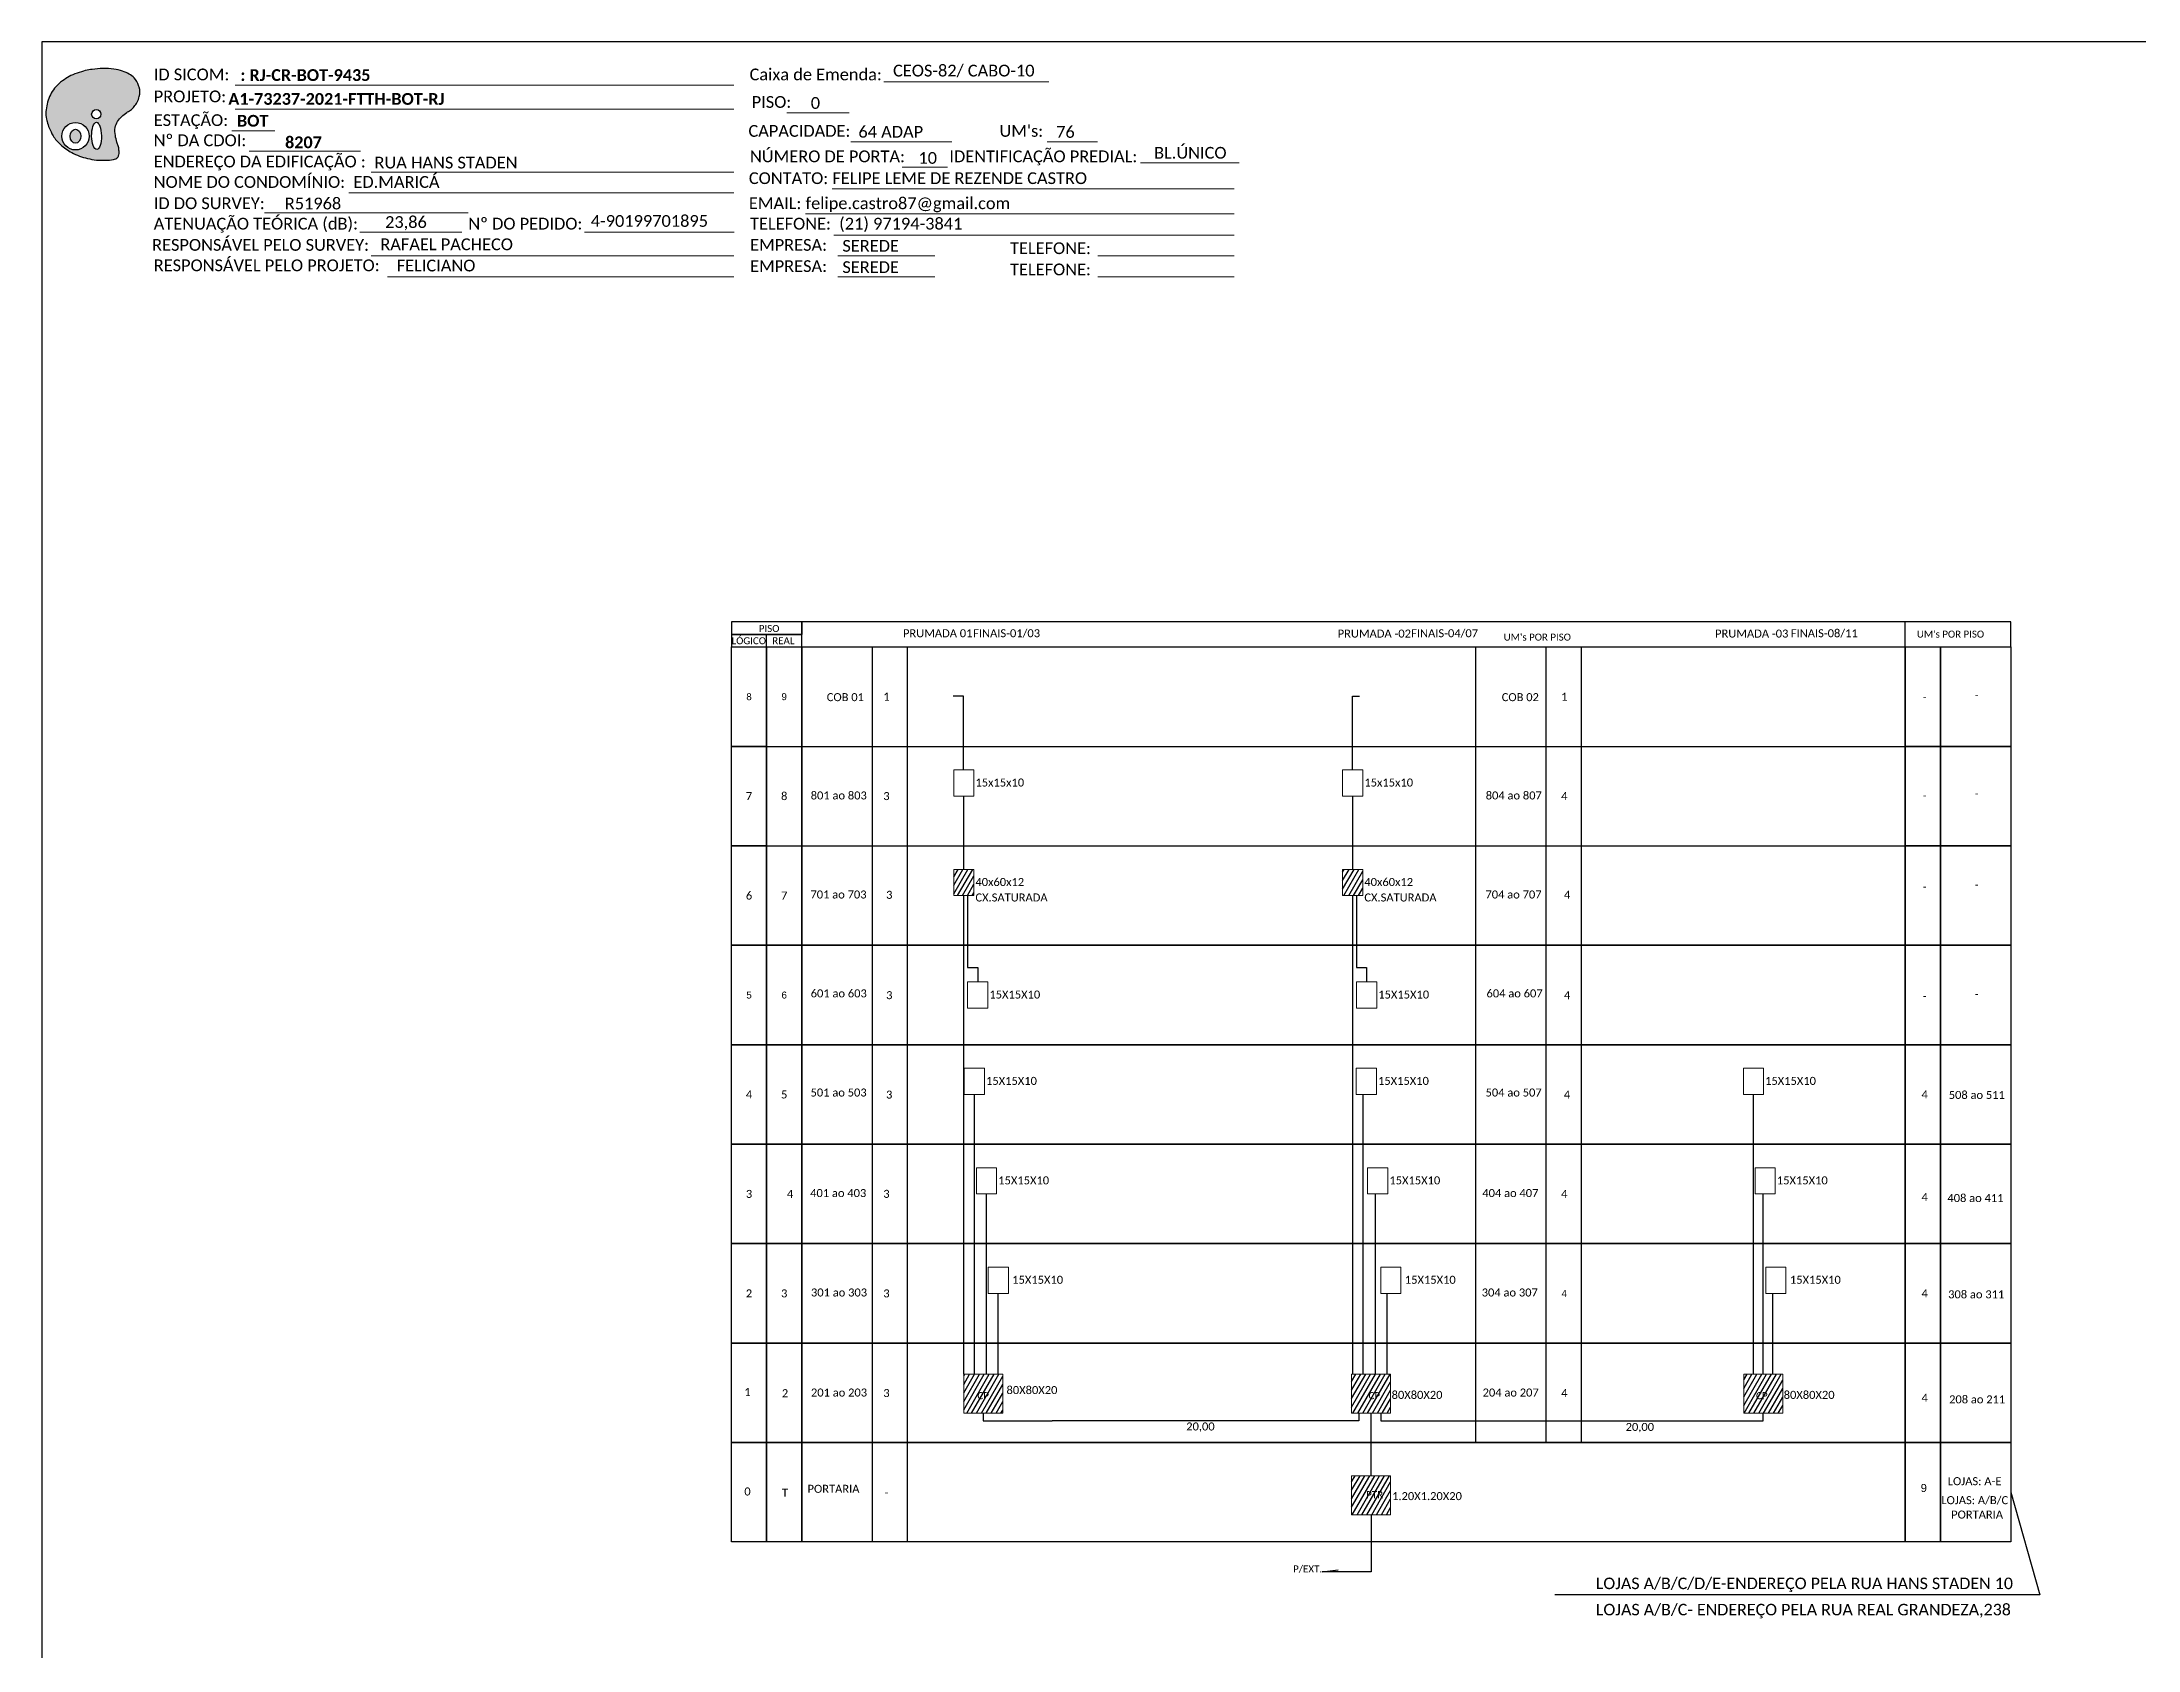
# Model space of a CAD drawing. Header units: metres. Extents: x -1646 to 84, y -452 to 146.
# Drawn here: x -756.9 to -363.9, y -159.9 to 141.6 of the extents above; entities that cross this region are included whole.
import ezdxf
from ezdxf.enums import TextEntityAlignment as Align

# ---------------------------------------------------------------- set-up
doc = ezdxf.new("R2010")
doc.units = ezdxf.units.M
doc.styles.add('ARIAL', font='arial.ttf')
doc.styles.get("Standard").update_dxf_attribs({"font": 'arial.ttf'})
doc.styles.add('WMF-Calibri0', font='calibri.ttf')
doc.styles.add('WMF-Calibri1', font='calibrib.ttf')
doc.dimstyles.get("Standard").update_dxf_attribs({"dimtxt": 0.18, "dimasz": 0.18, "dimexe": 0.18, "dimexo": 0.0625, "dimgap": 0.09, "dimtad": 0, "dimtih": 1, "dimtoh": 1, "dimdec": 4, "dimzin": 0, "dimdsep": 46, "dimtxsty": 'Standard', "dimcen": 0.09, "dimadec": 0, "dimazin": 0, "dimtfac": 1, "dimtdec": 4, "dimtofl": 0, "dimtmove": 0, "dimatfit": 3, "dimfxl": 0, "dimtolj": 1, "dimtzin": 0, "dimarcsym": 0})
pattern_1 = [(60, (-78.6707, -88.7463), (-0.6874077, 0.396875), [])]

# ---------------------------------------------------------------- blocks, each defined once
blk = doc.blocks.new('OI')
h = blk.add_hatch(color=40)
edge = h.paths.add_edge_path()
edge.add_spline(control_points=[(4.35, -0.67), (3.92, -0.99), (3.26, -1.5), (2.81, -2.59), (2.9, -3.5), (3.06, -4.27), (3.31, -4.85), (3.37, -5.39), (3.4, -5.88), (3.2, -6.4), (2.54, -6.61), (1.65, -6.63), (0.55, -6.67), (-0.56, -6.42), (-1.61, -6.14), (-2.77, -5.61), (-3.92, -4.77), (-4.89, -3.7), (-5.34, -2.65), (-5.6, -1.94), (-5.85, -0.96), (-5.71, 0.47), (-5.1, 2.02), (-4.14, 3.02), (-3.3, 3.61), (-2.37, 4.16), (-1.36, 4.44), (-0.56, 4.7), (0.79, 4.85), (2.24, 4.97), (3.79, 4.57), (4.67, 4.21), (5.44, 3.65), (5.76, 2.99), (6.03, 2.21), (6.01, 1.46), (5.72, 0.64), (5.31, 0.08), (4.88, -0.38), (4.51, -0.55), (4.35, -0.67)], knot_values=[0, 0, 0, 0, 1.60434, 2.417191, 3.427595, 4.282808, 4.776746, 5.304182, 5.888771, 6.258406, 6.858137, 7.79129, 8.986195, 10.124242, 11.187857, 12.242908, 13.953784, 15.414161, 16.515391, 17.349188, 17.675853, 19.552021, 21.515531, 22.568638, 23.63245, 24.621084, 25.782718, 26.745347, 27.142653, 29.870543, 31.004649, 31.921532, 32.709589, 33.801391, 34.042471, 35.192333, 35.971461, 36.628871, 37.254359, 37.836911, 37.836911, 37.836911, 37.836911], degree=3, periodic=0)
h.paths.add_polyline_path([(1.13, -0.87, -1), (-0.04, -0.87, -1)], flags=16)
edge = h.paths.add_edge_path(flags=16)
edge.add_ellipse((0.56, -3.59), major_axis=(-0.02, 1.71), ratio=0.361305, start_angle=0, end_angle=360)
h.paths.add_polyline_path([(-0.36, -3.62, -1), (-3.8, -3.62, -1)], flags=16)
edge = h.paths.add_edge_path(flags=0)
edge.add_ellipse((-2.08, -3.62), major_axis=(0, 0.885), ratio=0.758294, start_angle=0, end_angle=360)
at = {"color": 40}
for centre, radius in [((-2.08, -3.62), 1.72), ((0.54, -0.87), 0.587)]:
    blk.add_circle(centre, radius, dxfattribs=at)
blk.add_ellipse((0.56, -3.59), major_axis=(-0.02, 1.71), ratio=0.361305, dxfattribs=at)
blk.add_ellipse((-2.08, -3.62), major_axis=(0, 0.885), ratio=0.758294, start_param=-3.141592653589792, end_param=3.141592653589792, dxfattribs=at)
at = {"color": 40, "start_tangent": (-0.800898, -0.598801), "end_tangent": (-0.800898, -0.598801)}
blk.add_spline([(4.35, -0.67), (3.2, -1.78), (2.9, -2.54), (2.92, -3.55), (3.12, -4.38), (3.28, -4.85), (3.37, -5.37), (3.35, -5.95), (3.2, -6.29), (2.66, -6.55), (1.73, -6.63), (0.54, -6.62), (-0.58, -6.41), (-1.6, -6.11), (-2.56, -5.67), (-3.95, -4.67), (-4.89, -3.56), (-5.37, -2.56), (-5.64, -1.78), (-5.72, -1.46), (-5.63, 0.42), (-4.84, 2.22), (-4.13, 2.99), (-3.27, 3.62), (-2.4, 4.09), (-1.3, 4.47), (-0.37, 4.72), (0.02, 4.77), (2.75, 4.8), (3.85, 4.53), (4.69, 4.16), (5.31, 3.68), (5.85, 2.73), (5.93, 2.5), (5.94, 1.35), (5.67, 0.62), (5.29, 0.08), (4.84, -0.36), (4.35, -0.67)], degree=3, dxfattribs=at)

msp = doc.modelspace()

# ---------------------------------------------------------------- hatches: boundary and pattern name
h = msp.add_hatch()
h.set_pattern_fill('ANSI31', color=1, scale=0.25, angle=15, style=0)
h.set_pattern_definition(pattern_1)
h.paths.add_polyline_path([(-584.08, -13.5), (-585.96, -13.5), (-585.96, -18.41), (-582.19, -18.41), (-582.19, -13.5)])
h = msp.add_hatch()
h.set_pattern_fill('ANSI31', color=1, scale=0.25, angle=15, style=0)
h.set_pattern_definition(pattern_1)
h.paths.add_polyline_path([(-511.17, -13.5), (-513.05, -13.5), (-513.05, -18.41), (-509.28, -18.41), (-509.28, -13.5)])
h = msp.add_hatch()
h.set_pattern_fill('ANSI31', color=1, scale=0.25, angle=15, style=0)
h.set_pattern_definition(pattern_1)
h.paths.add_polyline_path([(-576.77, -108.15), (-584.08, -108.15), (-584.08, -115.46), (-576.77, -115.46)])
h.paths.add_polyline_path([(-581.75, -113.18), (-579.1, -113.18), (-579.1, -111.18), (-581.75, -111.18)], flags=24)
h.paths.add_polyline_path([(-504.06, -108.15), (-511.37, -108.15), (-511.37, -115.46), (-504.06, -115.46)])
h.paths.add_polyline_path([(-508.42, -113.18), (-505.77, -113.18), (-505.77, -111.18), (-508.42, -111.18)], flags=24)
h.paths.add_polyline_path([(-430.56, -108.15), (-437.87, -108.15), (-437.87, -115.46), (-430.56, -115.46)])
h.paths.add_polyline_path([(-435.78, -113.18), (-433.13, -113.18), (-433.13, -111.18), (-435.78, -111.18)], flags=24)
h.paths.add_polyline_path([(-504.15, -113.18), (-493.94, -113.18), (-493.94, -110.89), (-504.15, -110.89)], flags=9)
h.paths.add_polyline_path([(-430.65, -113.18), (-420.44, -113.18), (-420.44, -110.89), (-430.65, -110.89)], flags=9)
at = {"linetype": 'Continuous'}
h = msp.add_hatch(dxfattribs=at)
h.set_pattern_fill('ANSI31', color=1, scale=0.25, angle=15, style=0)
h.set_pattern_definition([(60, (-761.4748, -540.8743), (-0.6874077, 0.396875), [])])
h.paths.add_polyline_path([(-504.06, -127.18), (-511.37, -127.18), (-511.37, -134.49), (-504.06, -134.49)])
h.paths.add_polyline_path([(-508.79, -131.84), (-505.17, -131.84), (-505.17, -129.86), (-508.79, -129.86)], flags=24)
h.paths.add_polyline_path([(-503.93, -132.11), (-491.89, -132.11), (-491.89, -130.1), (-503.93, -130.1)], flags=9)

# ---------------------------------------------------------------- linework, layer by layer
for p, q in [((-387.8, 32.89), (-407.58, 32.89)), ((-387.8, 28.2), (-387.8, 32.89)), ((-621.04, 28.2), (-614.45, 28.2)), ((-621.04, 9.56), (-621.04, 28.2)), ((-614.45, 28.2), (-501.12, 28.2)), ((-614.45, 28.2), (-537.71, 28.2)), ((-614.45, 9.56), (-614.45, 28.2)), ((-614.45, 28.2), (-614.45, 9.56)), ((-601.27, 28.2), (-601.27, -102.32)), ((-594.68, 28.2), (-594.68, -102.32)), ((-531.67, 28.2), (-407.57, 28.2)), ((-407.57, 28.2), (-407.57, 9.56)), ((-621.04, 9.56), (-614.45, 9.56)), ((-621.04, -9.09), (-621.04, 9.56)), ((-614.45, 9.56), (-407.57, 9.56)), ((-614.45, -9.09), (-614.45, 9.56)), ((-614.45, 9.56), (-614.45, -9.09)), ((-601.27, 9.56), (-601.27, -120.97)), ((-594.68, 9.56), (-594.68, -120.97)), ((-407.57, 9.56), (-407.57, -9.09)), ((-621.04, -9.09), (-614.45, -9.09)), ((-621.04, -27.73), (-621.04, -9.09)), ((-614.45, -9.09), (-407.57, -9.09)), ((-614.45, -27.73), (-614.45, -9.09)), ((-614.45, -9.09), (-614.45, -27.73)), ((-601.27, -9.09), (-601.27, -139.61)), ((-594.68, -9.09), (-594.68, -139.61)), ((-407.57, -9.09), (-407.57, -27.73)), ((-614.45, -27.73), (-621.04, -27.73)), ((-621.04, -27.73), (-614.45, -27.73)), ((-621.04, -46.38), (-621.04, -27.73)), ((-407.57, -27.73), (-614.45, -27.73)), ((-614.45, -27.73), (-407.57, -27.73)), ((-614.45, -46.38), (-614.45, -27.73)), ((-614.45, -27.73), (-614.45, -46.38)), ((-407.57, -27.73), (-407.57, -46.38)), ((-614.45, -46.38), (-621.04, -46.38)), ((-621.04, -46.38), (-614.45, -46.38)), ((-621.04, -65.03), (-621.04, -46.38)), ((-407.57, -46.38), (-614.45, -46.38)), ((-614.45, -46.38), (-407.57, -46.38)), ((-614.45, -65.03), (-614.45, -46.38)), ((-614.45, -46.38), (-614.45, -65.03)), ((-407.57, -46.38), (-407.57, -65.03)), ((-614.45, -65.03), (-621.04, -65.03)), ((-621.04, -65.03), (-614.45, -65.03)), ((-621.04, -83.67), (-621.04, -65.03)), ((-407.57, -65.03), (-614.45, -65.03)), ((-614.45, -65.03), (-407.57, -65.03)), ((-614.45, -83.67), (-614.45, -65.03)), ((-614.45, -65.03), (-614.45, -83.67)), ((-407.57, -65.03), (-407.57, -83.67)), ((-614.45, -83.67), (-621.04, -83.67)), ((-621.04, -83.67), (-614.45, -83.67)), ((-621.04, -102.32), (-621.04, -83.67)), ((-407.57, -83.67), (-614.45, -83.67)), ((-614.45, -83.67), (-407.57, -83.67)), ((-614.45, -102.32), (-614.45, -83.67)), ((-614.45, -83.67), (-614.45, -102.32)), ((-407.57, -83.67), (-407.57, -102.32)), ((-614.45, -102.32), (-621.04, -102.32)), ((-621.04, -102.32), (-614.45, -102.32)), ((-621.04, -120.97), (-621.04, -102.32)), ((-407.57, -102.32), (-614.45, -102.32)), ((-614.45, -102.32), (-407.57, -102.32)), ((-614.45, -120.97), (-614.45, -102.32)), ((-614.45, -102.32), (-614.45, -120.97)), ((-407.57, -102.32), (-407.57, -120.97)), ((-614.45, -120.97), (-621.04, -120.97)), ((-621.04, -120.97), (-614.45, -120.97)), ((-621.04, -139.61), (-621.04, -120.97)), ((-407.57, -120.97), (-614.45, -120.97)), ((-614.45, -120.97), (-407.57, -120.97)), ((-614.45, -139.61), (-614.45, -120.97)), ((-614.45, -120.97), (-614.45, -139.61)), ((-407.57, -120.97), (-407.57, -139.61)), ((-507.72, -127.62), (-507.72, -127.62)), ((-614.45, -139.61), (-621.04, -139.61)), ((-407.57, -139.61), (-614.45, -139.61))]:
    msp.add_line(p, q)
at = {"color": 7}
msp.add_lwpolyline([(-756.89, -452.36), (84.11, -452.36), (84.11, 141.64), (-756.89, 141.64)], close=True, dxfattribs=at)
at = {"lineweight": 0}
for points in [[(-599.05, 134.13), (-568.12, 134.13)], [(-720.66, 133.52), (-627.16, 133.52)], [(-720.66, 129.05), (-627.16, 129.05)], [(-617.26, 128.36), (-605.59, 128.36)], [(-721.3, 124.95), (-713.24, 124.95)], [(-605.27, 122.93), (-586.34, 122.93)], [(-695.17, 117.19), (-627.16, 117.19)], [(-608.75, 114.07), (-533.39, 114.07)], [(-699.37, 113.36), (-627.16, 113.36)], [(-715.17, 109.59), (-676.96, 109.59)], [(-613.72, 109.38), (-533.39, 109.38)], [(-608.44, 105.39), (-533.39, 105.39)]]:
    msp.add_lwpolyline(points, dxfattribs=at)
at = {"color": 7, "lineweight": 0}
for points in [[(-568.42, 122.93), (-558.99, 122.93)], [(-718.02, 121.17), (-697.14, 121.17)], [(-595.65, 118.16), (-587.11, 118.16)], [(-550.96, 118.96), (-532.46, 118.96)], [(-697.28, 105.94), (-678.19, 105.94)], [(-655.15, 105.94), (-627.13, 105.94)], [(-695.17, 101.56), (-627.16, 101.56)], [(-607.7, 101.56), (-589.48, 101.56)], [(-558.95, 101.56), (-533.39, 101.56)], [(-692.11, 97.58), (-627.16, 97.58)], [(-607.7, 97.58), (-589.48, 97.58)], [(-558.95, 97.58), (-533.39, 97.58)]]:
    msp.add_lwpolyline(points, dxfattribs=at)
at = {"color": 0}
for points in [[(-627.63, 30.55), (-614.45, 30.55), (-614.45, 32.89), (-627.63, 32.89)], [(-627.63, 28.2), (-614.45, 28.2), (-614.45, 30.55), (-627.63, 30.55)]]:
    msp.add_lwpolyline(points, close=True, dxfattribs=at)
for points in [[(-614.45, 32.89), (-614.45, 30.55)], [(-407.58, 32.89), (-614.45, 32.89)], [(-407.58, 28.2), (-407.58, 32.89)], [(-621.04, 28.2), (-621.04, 30.55)], [(-488.13, 28.2), (-488.13, -120.97)], [(-474.95, 28.2), (-474.95, -120.97)], [(-468.36, 28.2), (-468.36, -120.97)], [(-434.21, -116.89), (-434.21, -115.46)]]:
    msp.add_lwpolyline(points)
for points in [[(-627.63, 28.2), (-621.04, 28.2), (-621.04, 9.56), (-627.63, 9.56)], [(-407.57, 28.2), (-400.98, 28.2), (-400.98, 9.56), (-407.57, 9.56)], [(-400.98, 28.2), (-387.8, 28.2), (-387.8, 9.56), (-400.98, 9.56)], [(-627.63, 9.56), (-621.04, 9.56), (-621.04, -9.09), (-627.63, -9.09)], [(-407.57, 9.56), (-400.98, 9.56), (-400.98, -9.09), (-407.57, -9.09)], [(-400.98, 9.56), (-387.8, 9.56), (-387.8, -9.09), (-400.98, -9.09)], [(-627.63, -9.09), (-621.04, -9.09), (-621.04, -27.73), (-627.63, -27.73)], [(-407.57, -9.09), (-400.98, -9.09), (-400.98, -27.73), (-407.57, -27.73)], [(-400.98, -9.09), (-387.8, -9.09), (-387.8, -27.73), (-400.98, -27.73)], [(-627.63, -27.73), (-621.04, -27.73), (-621.04, -46.38), (-627.63, -46.38)], [(-407.57, -27.73), (-400.98, -27.73), (-400.98, -46.38), (-407.57, -46.38)], [(-400.98, -27.73), (-387.8, -27.73), (-387.8, -46.38), (-400.98, -46.38)], [(-627.63, -46.38), (-621.04, -46.38), (-621.04, -65.03), (-627.63, -65.03)], [(-407.57, -46.38), (-400.98, -46.38), (-400.98, -65.03), (-407.57, -65.03)], [(-400.98, -46.38), (-387.8, -46.38), (-387.8, -65.03), (-400.98, -65.03)], [(-627.63, -65.03), (-621.04, -65.03), (-621.04, -83.67), (-627.63, -83.67)], [(-407.57, -65.03), (-400.98, -65.03), (-400.98, -83.67), (-407.57, -83.67)], [(-400.98, -65.03), (-387.8, -65.03), (-387.8, -83.67), (-400.98, -83.67)], [(-627.63, -83.67), (-621.04, -83.67), (-621.04, -102.32), (-627.63, -102.32)], [(-407.57, -83.67), (-400.98, -83.67), (-400.98, -102.32), (-407.57, -102.32)], [(-400.98, -83.67), (-387.8, -83.67), (-387.8, -102.32), (-400.98, -102.32)], [(-627.63, -102.32), (-621.04, -102.32), (-621.04, -120.97), (-627.63, -120.97)], [(-407.57, -102.32), (-400.98, -102.32), (-400.98, -120.97), (-407.57, -120.97)], [(-400.98, -102.32), (-387.8, -102.32), (-387.8, -120.97), (-400.98, -120.97)], [(-627.63, -120.97), (-621.04, -120.97), (-621.04, -139.61), (-627.63, -139.61)], [(-407.57, -120.97), (-400.98, -120.97), (-400.98, -139.61), (-407.57, -139.61)], [(-400.98, -120.97), (-387.8, -120.97), (-387.8, -139.61), (-400.98, -139.61)]]:
    msp.add_lwpolyline(points, close=True)
at = {"color": 3}
for points in [[(-584.1, 5.14), (-584.1, 18.99), (-586.08, 18.99)], [(-511.19, 5.14), (-511.19, 18.99)], [(-511.19, 18.99), (-509.87, 18.99)], [(-584.08, -13.5), (-584.08, 0.24)], [(-511.17, -13.5), (-511.17, 0.24)], [(-584.08, -108.15), (-584.08, -18.41)], [(-583.35, -18.41), (-583.35, -31.88), (-581.46, -31.88), (-581.46, -34.6)], [(-511.17, -108.15), (-511.17, -18.41)], [(-510.44, -18.41), (-510.44, -31.88), (-508.56, -31.88), (-508.56, -34.6)], [(-582.09, -108.15), (-582.09, -55.7)], [(-509.18, -108.15), (-509.18, -55.7)], [(-436.04, -108.15), (-436.04, -55.7)], [(-579.8, -108.15), (-579.8, -74.35)], [(-506.89, -108.15), (-506.89, -74.35)], [(-434.21, -108.15), (-434.21, -74.35)], [(-577.61, -108.15), (-577.61, -93)], [(-504.7, -108.15), (-504.7, -93)], [(-432.39, -108.15), (-432.39, -93)], [(-580.42, -115.46), (-580.42, -116.89), (-567.49, -116.89)], [(-510.04, -115.46), (-510.04, -116.89), (-567.49, -116.89)], [(-507.72, -127.18), (-507.72, -115.46)], [(-505.9, -115.46), (-505.9, -116.89), (-434.21, -116.89)], [(-507.72, -134.49), (-507.72, -145.2), (-516.9, -145.2)], [(-516.9, -145.2), (-513.89, -144.82)]]:
    msp.add_lwpolyline(points, dxfattribs=at)
at = {"color": 0, "lineweight": 0}
for points in [[(-585.96, 5.14), (-582.19, 5.14), (-582.19, 0.24), (-585.96, 0.24)], [(-513.05, 5.14), (-509.28, 5.14), (-509.28, 0.24), (-513.05, 0.24)], [(-583.35, -34.6), (-579.58, -34.6), (-579.58, -39.51), (-583.35, -39.51)], [(-510.44, -34.6), (-506.67, -34.6), (-506.67, -39.51), (-510.44, -39.51)], [(-583.97, -50.79), (-580.2, -50.79), (-580.2, -55.7), (-583.97, -55.7)], [(-510.49, -50.79), (-506.72, -50.79), (-506.72, -55.7), (-510.49, -55.7)], [(-437.93, -50.79), (-434.16, -50.79), (-434.16, -55.7), (-437.93, -55.7)], [(-581.68, -69.44), (-577.91, -69.44), (-577.91, -74.35), (-581.68, -74.35)], [(-508.37, -69.44), (-504.59, -69.44), (-504.59, -74.35), (-508.37, -74.35)], [(-435.72, -69.44), (-431.95, -69.44), (-431.95, -74.35), (-435.72, -74.35)], [(-579.49, -88.09), (-575.72, -88.09), (-575.72, -93), (-579.49, -93)], [(-505.9, -88.09), (-502.13, -88.09), (-502.13, -93), (-505.9, -93)], [(-433.71, -88.09), (-429.94, -88.09), (-429.94, -93), (-433.71, -93)]]:
    msp.add_lwpolyline(points, close=True, dxfattribs=at)
at = {"color": 1, "lineweight": 0}
for points in [[(-585.96, -13.5), (-582.19, -13.5), (-582.19, -18.41), (-585.96, -18.41)], [(-513.05, -13.5), (-509.28, -13.5), (-509.28, -18.41), (-513.05, -18.41)], [(-584.08, -108.15), (-576.77, -108.15), (-576.77, -115.46), (-584.08, -115.46)], [(-511.37, -108.15), (-504.06, -108.15), (-504.06, -115.46), (-511.37, -115.46)], [(-437.87, -108.15), (-430.56, -108.15), (-430.56, -115.46), (-437.87, -115.46)], [(-511.37, -127.18), (-504.06, -127.18), (-504.06, -134.49), (-511.37, -134.49)]]:
    msp.add_lwpolyline(points, close=True, dxfattribs=at)

# ---------------------------------------------------------------- block references
at = {"color": 7, "xscale": 1.494060215586407, "yscale": 1.494060215586409, "zscale": 1.494060215586409, "rotation": 0.153289602394906}
msp.add_blockref('OI', (-747.5, 129.37), dxfattribs=at)

# ---------------------------------------------------------------- texts
for s, height, style, p in [('CEOS-82/ CABO-10', 2.2064, 'WMF-Calibri0', (-597.33, 135.16)), (': RJ-CR-BOT-9435', 2.2064, 'WMF-Calibri1', (-719.69, 134.32)), ('A1-73237-2021-FTTH-BOT-RJ', 2.2064, 'WMF-Calibri1', (-721.94, 129.85)), ('0', 2.21, 'WMF-Calibri0', (-612.76, 129.09)), ('BOT', 2.206, 'WMF-Calibri1', (-720.32, 125.75)), ('64 ADAP', 2.206, 'WMF-Calibri0', (-603.83, 123.69)), ('RUA HANS STADEN', 2.2064, 'WMF-Calibri0', (-694.54, 117.91)), ('COB 01', 1.5, 'WMF-Calibri0', (-609.76, 18.04)), ('COB 02', 1.5, 'WMF-Calibri0', (-483.23, 18.04)), ('-', 1.32, 'WMF-Calibri0', (-394.51, 18.5)), ('801 ao 803', 1.5, 'WMF-Calibri0', (-612.77, -0.39)), ('15x15x10', 1.5, 'WMF-Calibri0', (-581.89, 2.03)), ('15x15x10', 1.5, 'WMF-Calibri0', (-508.98, 2.03)), ('804 ao 807', 1.5, 'WMF-Calibri0', (-486.23, -0.39)), ('-', 1.32, 'WMF-Calibri0', (-394.51, 0.05)), ('40x60x12', 1.5, 'WMF-Calibri0', (-581.89, -16.62)), ('40x60x12', 1.5, 'WMF-Calibri0', (-508.98, -16.62)), ('701 ao 703', 1.5, 'WMF-Calibri0', (-612.82, -18.96)), ('704 ao 707', 1.5, 'WMF-Calibri0', (-486.28, -18.96)), ('-', 1.32, 'WMF-Calibri0', (-394.51, -17.04)), ('601 ao 603', 1.5, 'WMF-Calibri0', (-612.77, -37.5)), ('15X15X10', 1.5, 'WMF-Calibri0', (-579.28, -37.72)), ('15X15X10', 1.5, 'WMF-Calibri0', (-506.37, -37.72)), ('604 ao 607', 1.5, 'WMF-Calibri0', (-486.08, -37.5)), ('-', 1.32, 'WMF-Calibri0', (-394.51, -37.54)), ('501 ao 503', 1.5, 'WMF-Calibri0', (-612.8, -56.09)), ('15X15X10', 1.5, 'WMF-Calibri0', (-579.9, -53.91)), ('15X15X10', 1.5, 'WMF-Calibri0', (-506.42, -53.91)), ('504 ao 507', 1.5, 'WMF-Calibri0', (-486.26, -56.09)), ('15X15X10', 1.5, 'WMF-Calibri0', (-433.86, -53.91)), ('508 ao 511', 1.5, 'WMF-Calibri0', (-399.43, -56.54)), ('401 ao 403', 1.5, 'WMF-Calibri0', (-612.87, -74.94)), ('15X15X10', 1.5, 'WMF-Calibri0', (-577.61, -72.56)), ('15X15X10', 1.5, 'WMF-Calibri0', (-504.29, -72.56)), ('404 ao 407', 1.5, 'WMF-Calibri0', (-486.87, -74.94)), ('15X15X10', 1.5, 'WMF-Calibri0', (-431.65, -72.56)), ('408 ao 411', 1.5, 'WMF-Calibri0', (-399.68, -75.87)), ('15X15X10', 1.5, 'WMF-Calibri0', (-574.99, -91.2)), ('15X15X10', 1.5, 'WMF-Calibri0', (-501.39, -91.2)), ('15X15X10', 1.5, 'WMF-Calibri0', (-429.2, -91.2)), ('301 ao 303', 1.5, 'WMF-Calibri0', (-612.72, -93.58)), ('304 ao 307', 1.5, 'WMF-Calibri0', (-486.98, -93.58)), ('308 ao 311', 1.5, 'WMF-Calibri0', (-399.54, -93.93)), ('201 ao 203', 1.5, 'WMF-Calibri0', (-612.72, -112.34)), ('CP', 1.319, 'WMF-Calibri0', (-581.52, -112.84)), ('80X80X20', 1.5, 'WMF-Calibri0', (-576.06, -111.88)), ('CP', 1.319, 'WMF-Calibri0', (-508.19, -112.84)), ('80X80X20', 1.5, 'WMF-Calibri0', (-503.87, -112.78)), ('204 ao 207', 1.5, 'WMF-Calibri0', (-486.81, -112.34)), ('CP', 1.319, 'WMF-Calibri0', (-435.55, -112.84)), ('80X80X20', 1.5, 'WMF-Calibri0', (-430.37, -112.78)), ('208 ao 211', 1.5, 'WMF-Calibri0', (-399.36, -113.62)), ('20,00', 1.5, 'WMF-Calibri0', (-542.37, -118.7)), ('20,00', 1.5, 'WMF-Calibri0', (-460, -118.79)), ('PORTARIA', 1.5, 'WMF-Calibri0', (-613.36, -130.39)), ('LOJAS: A-E', 1.5, 'WMF-Calibri0', (-399.62, -128.96)), ('PTR', 1.319, 'WMF-Calibri0', (-508.64, -131.4)), ('1.20X1.20X20', 1.5, 'WMF-Calibri0', (-503.78, -131.76)), ('LOJAS: A/B/C', 1.5, 'WMF-Calibri0', (-400.82, -132.52)), ('PORTARIA', 1.5, 'WMF-Calibri0', (-398.98, -135.22)), ('P/EXT.', 1.319, 'WMF-Calibri0', (-522.34, -145.32))]:
    msp.add_text(s, height=height, dxfattribs=dict(style=style)).set_placement(p)
at = {"lineweight": 0, "style": 'WMF-Calibri0'}
for s, height, p in [('ID SICOM:', 2.206, (-735.93, 134.44)), ('Caixa de Emenda:', 2.2064, (-624.23, 134.44)), ('PROJETO:', 2.206, (-735.93, 130.32)), ('PISO:', 2.206, (-623.84, 129.28)), ('ESTAÇÃO:', 2.206, (-735.93, 125.87)), ('CAPACIDADE:', 2.2064, (-624.44, 123.85)), ('ENDEREÇO DA EDIFICAÇÃO :', 2.2064, (-735.93, 118.11)), ('NOME DO CONDOMÍNIO:  ED.MARICÁ', 2.2064, (-735.93, 114.28)), ('CONTATO: FELIPE LEME DE REZENDE CASTRO', 2.2064, (-624.36, 114.99)), ('ID DO SURVEY:', 2.2064, (-735.93, 110.29)), ('R51968', 2.206, (-711.36, 110.24)), ('EMAIL: felipe.castro87@gmail.com', 2.2064, (-624.36, 110.29)), ('ATENUAÇÃO TEÓRICA (dB):', 2.2064, (-735.93, 106.46)), ('23,86', 2.206, (-692.56, 106.76)), ('TELEFONE:  (21) 97194-3841', 2.2064, (-624.14, 106.46))]:
    msp.add_text(s, height=height, dxfattribs=at).set_placement(p)
at = {"color": 7, "lineweight": 0, "style": 'WMF-Calibri0'}
for s, height, p in [("UM's:", 2.206, (-577.37, 123.85)), ('Nº DA CDOI:', 2.2064, (-735.93, 122.09)), ('NÚMERO DE PORTA:', 2.2064, (-624.15, 119.08)), ('IDENTIFICAÇÃO PREDIAL:', 2.2064, (-586.78, 119.08)), ('Nº DO PEDIDO:', 2.2064, (-676.95, 106.46)), ('RESPONSÁVEL PELO SURVEY:', 2.2064, (-736.23, 102.48)), ('RAFAEL PACHECO', 2.2064, (-693.45, 102.59)), ('EMPRESA:', 2.206, (-624.14, 102.48)), ('TELEFONE:', 2.206, (-575.4, 101.86)), ('RESPONSÁVEL PELO PROJETO:', 2.2064, (-735.93, 98.65)), ('FELICIANO', 2.206, (-690.38, 98.61)), ('EMPRESA:', 2.206, (-624.14, 98.5)), ('TELEFONE:', 2.206, (-575.4, 97.88))]:
    msp.add_text(s, height=height, dxfattribs=at).set_placement(p)
at = {"color": 7, "style": 'WMF-Calibri0'}
for s, height, p in [('76', 2.206, (-566.76, 123.66)), ('BL.ÚNICO', 2.206, (-548.4, 119.75)), ('10', 2.206, (-592.58, 118.79)), ('4-90199701895', 2.2064, (-653.99, 106.97)), ('SEREDE', 2.206, (-606.83, 102.3)), ('SEREDE', 2.206, (-606.83, 98.31))]:
    msp.add_text(s, height=height, dxfattribs=at).set_placement(p)
at = {"color": 7, "style": 'WMF-Calibri1'}
msp.add_text('8207', height=2.206, dxfattribs=at).set_placement((-707.86, 121.71), align=Align.CENTER)
at = {"color": 0, "style": 'WMF-Calibri0'}
for s, height, p in [('     PISO', 1.31, (-624.8, 31.01)), ('PRUMADA 01', 1.5, (-595.47, 30.02)), ('FINAIS-01/03', 1.5, (-582.32, 30.02)), ('PRUMADA -02', 1.5, (-513.98, 29.96)), ('FINAIS-04/07', 1.5, (-500.21, 30.02)), ('PRUMADA -03', 1.5, (-443.23, 29.96)), ('FINAIS-08/11', 1.5, (-429.03, 30.02)), ('  LÓGICO', 1.31, (-628.53, 28.71)), ('    REAL', 1.31, (-621.82, 28.72)), ("UM's POR PISO", 1.3098, (-482.86, 29.39)), ("UM's POR PISO", 1.3098, (-405.4, 29.95))]:
    msp.add_text(s, height=height, dxfattribs=at).set_placement(p)
at = {"color": 1, "style": 'WMF-Calibri0'}
for s, height, p in [('CX.SATURADA', 1.5, (-581.89, -19.52)), ('CX.SATURADA', 1.5, (-508.98, -19.52)), ('LOJAS A/B/C/D/E-ENDEREÇO PELA RUA HANS STADEN 10 ', 2.16, (-465.6, -148.45)), ('LOJAS A/B/C- ENDEREÇO PELA RUA REAL GRANDEZA,238', 2.16, (-465.58, -153.37))]:
    msp.add_text(s, height=height, dxfattribs=at).set_placement(p)
at = {"flags": 12}
for tag, text, height, style, p in [('8', 'XX', 1.31, 'ARIAL', (-624.33, 18.88)), ('9', 'XX', 1.31, 'ARIAL', (-617.74, 18.88)), ('1', 'XX', 1.5, 'WMF-Calibri0', (-598.57, 18.88)), ('1', 'XX', 1.5, 'WMF-Calibri0', (-471.5, 18.88)), ('-', '-', 1.31, 'ARIAL', (-403.94, 18.84)), ('7', 'XX', 1.5, 'WMF-Calibri0', (-624.33, 0.24)), ('8', 'XX', 1.5, 'WMF-Calibri0', (-617.74, 0.24)), ('3', 'XX', 1.5, 'WMF-Calibri0', (-598.57, 0.24)), ('4', 'XX', 1.5, 'WMF-Calibri0', (-471.5, 0.24)), ('-', '-', 1.31, 'ARIAL', (-403.94, 0.4)), ('6', 'XX', 1.5, 'WMF-Calibri0', (-624.33, -18.41)), ('7', 'XX', 1.5, 'WMF-Calibri0', (-617.74, -18.41)), ('3', 'XX', 1.5, 'WMF-Calibri0', (-598.04, -18.27)), ('4', 'XX', 1.5, 'WMF-Calibri0', (-470.97, -18.27)), ('-', '-', 1.31, 'ARIAL', (-403.94, -16.69)), ('5', 'XX', 1.31, 'ARIAL', (-624.33, -37.06)), ('6', 'XX', 1.31, 'ARIAL', (-617.74, -37.06)), ('3', 'XX', 1.5, 'WMF-Calibri0', (-598.04, -37.09)), ('4', 'XX', 1.5, 'WMF-Calibri0', (-470.97, -37.09)), ('-', '-', 1.31, 'ARIAL', (-403.94, -37.19)), ('4', 'XX', 1.5, 'WMF-Calibri0', (-624.33, -55.7)), ('5', 'XX', 1.5, 'WMF-Calibri0', (-617.74, -55.7)), ('3', 'XX', 1.5, 'WMF-Calibri0', (-598.06, -55.73)), ('4', '3', 1.5, 'WMF-Calibri0', (-470.99, -55.73)), ('4', 'XX', 1.5, 'WMF-Calibri0', (-403.94, -55.7)), ('3', 'XX', 1.5, 'WMF-Calibri0', (-624.33, -74.35)), ('4', 'XX', 1.5, 'WMF-Calibri0', (-616.64, -74.35)), ('3', 'XX', 1.5, 'WMF-Calibri0', (-598.57, -74.34)), ('4', 'XX', 1.5, 'WMF-Calibri0', (-471.5, -74.34)), ('4', 'XX', 1.5, 'WMF-Calibri0', (-403.94, -74.94)), ('2', 'XX', 1.5, 'WMF-Calibri0', (-624.33, -93)), ('3', 'PL', 1.5, 'WMF-Calibri0', (-617.74, -93)), ('3', '0', 1.5, 'WMF-Calibri0', (-598.57, -93)), ('4', '0', 1.31, 'ARIAL', (-471.5, -93)), ('4', '0', 1.5, 'WMF-Calibri0', (-403.94, -93)), ('1', 'XX', 1.5, 'WMF-Calibri0', (-624.62, -111.49)), ('2', 'XX', 1.5, 'WMF-Calibri0', (-617.58, -111.72)), ('3', 'XX', 1.5, 'WMF-Calibri0', (-598.57, -111.68)), ('4', 'XX', 1.5, 'WMF-Calibri0', (-471.5, -111.68)), ('4', 'XX', 1.5, 'WMF-Calibri0', (-403.94, -112.58)), ('0', 'XX', 1.5, 'WMF-Calibri0', (-624.62, -130.14)), ('T', 'XX', 1.5, 'WMF-Calibri0', (-617.58, -130.37)), ('9', 'XX', 1.5, 'ARIAL', (-404.11, -129.48)), ('-', 'XX', 1.5, 'WMF-Calibri0', (-598.57, -130.33))]:
    msp.add_attdef(tag, text=text, height=height, dxfattribs=dict(at, style=style)).set_placement(p, align=Align.MIDDLE_CENTER)

# ---------------------------------------------------------------- leaders
at = {"color": 1}
msp.add_leader([(-387.8, -130.29), (-382.35, -149.54), (-473.3, -149.54)], dimstyle='Standard', override={"dimasz": 0.9}, dxfattribs=at)

doc.saveas('drawing.dxf')
